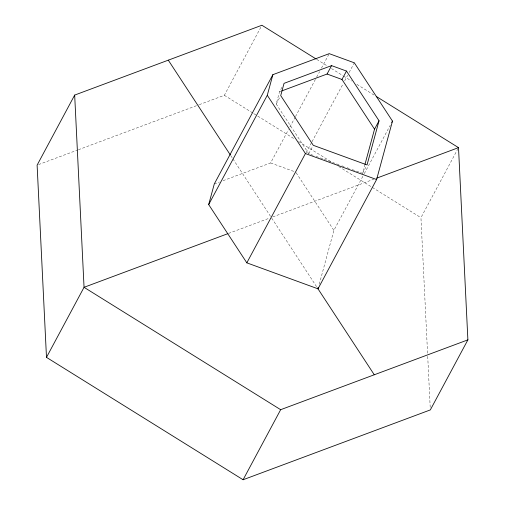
<?xml version="1.0" encoding="UTF-8"?>
<svg xmlns="http://www.w3.org/2000/svg" width="505" height="505" viewBox="0 0 505 505"><rect width="100%" height="100%" fill="white"/><g stroke="black" fill="none" stroke-linecap="round" stroke-linejoin="round"><path stroke-width="0.38" stroke-dasharray="2.52 1.89" d="M313.182 155.332L308.763 153.716L276.21 104.005L279.536 91.752L282.314 86.576M319.236 284.271L333.881 230.375L363.916 174.345M352.225 169.592L362.533 173.354L364.774 165.122M199.279 104.655L224.34 95.306L261.906 25.25M276.21 104.005L280.37 96.24M223.065 180.683L270.63 162.938L288.431 129.741M289.914 126.97L295.103 117.286M295.475 116.598L316.244 77.865M316.616 77.17L319.583 71.641M321.439 68.181L329.228 53.656M306.112 152.737L311.68 142.366M312.046 141.671L343.204 83.571M344.688 80.806L347.655 75.27M349.138 72.505L354.327 62.822M308.763 153.716L312.576 146.601M362.533 173.354L366.352 166.24M364.288 173.657L390.251 125.234M427.558 353.191L420.949 217.693L457.77 149.025M38.582 164.592L77.65 150.017M78.389 149.745L198.541 104.926M279.536 91.752L281.001 91.209M214.284 183.953L219.41 182.046M228.525 233.417L269.809 218.021M272.757 216.923L373.744 179.256M316.13 156.405L323.497 159.1M324.229 159.365L338.962 164.75M341.91 165.823L344.12 166.631M347.068 167.704L349.277 168.512M270.63 162.938L295.728 172.104M316.742 59.388L327.442 66.048M331.457 68.541L342.826 75.617M343.488 76.034L351.518 81.034M356.865 84.36L374.255 95.186M224.34 95.306L253.1 113.202M253.769 113.619L257.108 115.702M257.777 116.118L293.891 138.597M298.575 141.514L332.012 162.326M338.697 166.486L420.949 217.693M296.157 172.761L333.881 230.375M230.772 155.603L232.496 158.235M232.931 158.892L270.85 216.815M271.715 218.128L316.957 287.238M427.716 356.341L430.209 407.548"/><path stroke-width="0.76" d="M208.685 204.575L214.284 183.953L272.883 74.671L329.228 53.656L354.327 62.822L392.473 121.086L376.597 179.54L317.998 288.828L246.831 262.84L208.685 204.575L267.284 95.287L272.883 74.671M317.998 288.828L318.415 287.307M364.976 164.371L374.533 129.185L379.04 120.777L346.487 71.066L331.577 65.618L284.044 83.344L280.717 95.596L313.27 145.314L367.04 164.946L379.04 120.777M316.073 58.971L261.906 25.25L74.671 95.085L37.111 165.141L46.485 357.363L243.094 479.75L430.329 409.915L467.889 339.859L458.515 147.637L376.257 96.436M46.485 357.363L84.051 287.307L74.671 95.085M281.733 90.932L327.07 74.027L331.577 65.618M374.533 129.185L341.98 79.468L346.487 71.066M246.831 262.84L305.43 153.552L267.284 95.287M391.735 122.469L392.473 121.086M243.094 479.75L280.66 409.694L467.889 339.859M227.793 233.695L84.051 287.307L280.66 409.694M376.692 178.158L458.515 147.637M327.07 74.027L341.98 79.468M305.43 153.552L376.597 179.54M168.291 60.171L230.343 154.947M317.392 287.9L374.274 374.779"/></g></svg>
